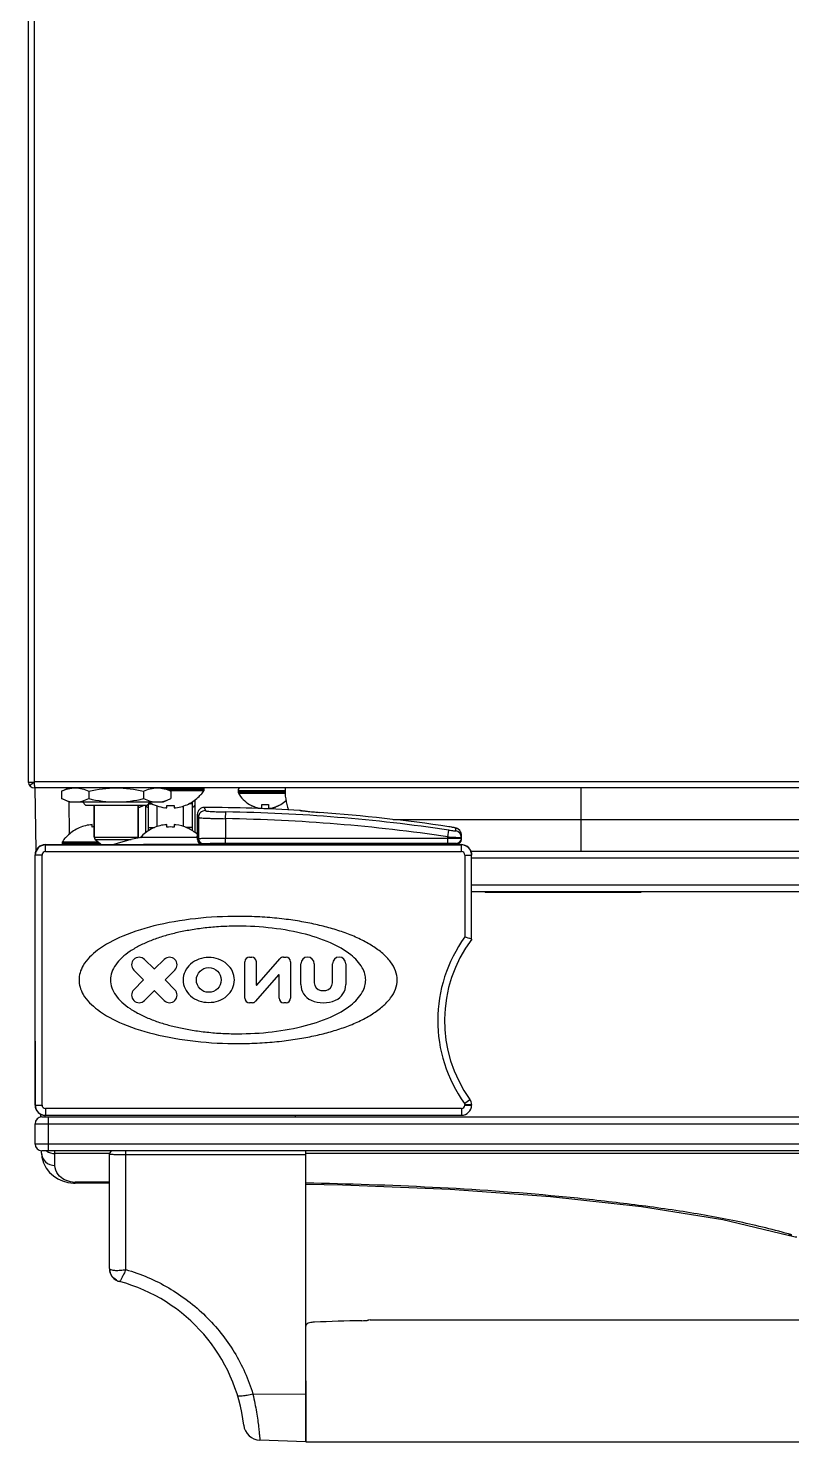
# Model space of a CAD drawing. Header units: millimetres. Extents: x 361 to 5577, y 463 to 3774.
# Drawn here: x 3279.2 to 3392, y 463 to 671.9 of the extents above; entities that cross this region are included whole.
import ezdxf

# ---------------------------------------------------------------- set-up
doc = ezdxf.new("R2010")
doc.units = ezdxf.units.MM
doc.header["$LTSCALE"] = 330
doc.layers.get('0').update_dxf_attribs({"linetype": 'CONTINUOUS'})
doc.layers.add('ASSI', color=7, linetype='CONTINUOUS')
doc.layers.add('GEOM', color=7, linetype='CONTINUOUS')

msp = doc.modelspace()

# ---------------------------------------------------------------- linework, layer by layer
at = {"color": 7, "linetype": 'Continuous'}
for p, q in [((3279.23, 1227.86), (3279.23, 560.46)), ((3280.13, 560.46), (3279.23, 560.46)), ((3279.42, 560), (3280, 560.46)), ((3280.13, 560), (3280.13, 560.56)), ((3280.13, 560), (3280.13, 559.66)), ((4078.33, 559.66), (3280.13, 559.66)), ((3280.39, 550.43), (3280.23, 559.66)), ((3284.14, 559.16), (3285.24, 559.66)), ((3284.14, 559.16), (3284.14, 558.06)), ((3285.24, 557.56), (3284.14, 558.06)), ((3288.18, 559.16), (3288.18, 558.06)), ((3296.27, 559.16), (3296.27, 558.06)), ((3300.31, 559.16), (3299.21, 559.66)), ((3299.21, 557.56), (3300.31, 558.06)), ((3300.31, 559.16), (3300.31, 558.06)), ((3304.71, 558.66), (3304.73, 558.66)), ((3304.73, 558.66), (3304.73, 558.61)), ((3285.24, 557.56), (3299.21, 557.56)), ((3287.73, 557.06), (3287.23, 557.56)), ((3296.73, 557.06), (3287.73, 557.06)), ((3288.98, 557.06), (3288.98, 552.36)), ((3295.48, 557.06), (3295.48, 552.36)), ((3296.73, 557.06), (3297.23, 557.56)), ((3299.68, 556.7), (3299.68, 557.06)), ((3300.78, 557.06), (3300.78, 556.7)), ((3304.23, 552.01), (3304.23, 555.75)), ((3311.93, 557.18), (3311.93, 557.21)), ((3313.73, 556.66), (3313.73, 557.21)), ((3314.73, 557.21), (3314.73, 556.66)), ((3316.53, 557.21), (3316.53, 557.18)), ((3319.33, 556.31), (3319.32, 556.31)), ((3288.68, 553.85), (3288.68, 554.21)), ((3299.68, 553.85), (3299.68, 554.21)), ((3300.78, 554.21), (3300.78, 553.85)), ((3342.41, 553.71), (3342.29, 553.74)), ((3284.73, 552.26), (3284.73, 552.3)), ((3284.74, 552.26), (3284.73, 552.26)), ((3295.73, 552.28), (3295.73, 552.3)), ((3343.23, 552.07), (3343.23, 552.71)), ((3343.23, 552.06), (3343.23, 552.07)), ((3280.23, 512.76), (3280.23, 549.76)), ((3281.73, 551.26), (3343.23, 551.26)), ((3319.52, 551.26), (3319.59, 551.26)), ((3321.81, 551.29), (3341.23, 551.3)), ((3341.23, 551.3), (3341.6, 551.3)), ((3341.6, 551.3), (3341.85, 551.3)), ((3341.85, 551.3), (3342.07, 551.3)), ((3342.07, 551.3), (3342.24, 551.3)), ((3344.57, 550.43), (3344.58, 550.39)), ((4013.81, 550.26), (3344.64, 550.26)), ((3344.74, 537.28), (3344.74, 549.72)), ((4013.71, 544.26), (3344.74, 544.26)), ((3296.4, 534.3), (3297.82, 532.89)), ((3297.89, 532.89), (3299.31, 534.3)), ((3311.24, 528.56), (3311.24, 533.95)), ((3311.91, 534.63), (3312.25, 534.63)), ((3312.92, 533.95), (3312.92, 530.54)), ((3313.02, 530.5), (3316.41, 534.4)), ((3316.92, 534.63), (3317.31, 534.63)), ((3317.99, 533.95), (3317.99, 528.56)), ((3319.5, 530.58), (3319.5, 533.65)), ((3321.47, 533.65), (3321.47, 530.82)), ((3324.17, 530.82), (3324.17, 533.65)), ((3326.14, 533.65), (3326.14, 530.58)), ((3296.22, 531.3), (3294.81, 532.71)), ((3294.81, 529.8), (3296.22, 531.22)), ((3300.9, 532.71), (3299.49, 531.3)), ((3299.49, 531.22), (3300.9, 529.8)), ((3316.2, 532.01), (3312.81, 528.11)), ((3316.3, 528.56), (3316.3, 531.97)), ((3297.82, 529.63), (3296.4, 528.21)), ((3299.31, 528.21), (3297.89, 529.63)), ((3312.3, 527.88), (3311.91, 527.88)), ((3317.31, 527.88), (3316.97, 527.88)), ((3344.73, 512.85), (3344.73, 512.76)), ((3280.23, 507.01), (3280.23, 510.01)), ((3281.08, 511), (3281.07, 511.41)), ((3281.23, 511.01), (4077.23, 511.01)), ((3281.73, 511.01), (3281.73, 511.26)), ((3281.73, 511.26), (3343.23, 511.26)), ((3318.73, 511.01), (3318.73, 511.26)), ((3281.17, 505.67), (3281.16, 506)), ((4077.23, 506.01), (3281.23, 506.01)), ((3320.23, 463.01), (3320.23, 506.01)), ((3291.23, 488.61), (3291.23, 505.51)), ((3285.9, 501.24), (3286.16, 501.23)), ((3291.23, 501.23), (3286.16, 501.23)), ((3320.23, 463.01), (3313.45, 463.24))]:
    msp.add_line(p, q, dxfattribs=at)
at = {"color": 9, "linetype": 'Continuous'}
for p, q in [((3280.13, 560.56), (3280.13, 1227.76)), ((4078.33, 560.56), (3280.13, 560.56)), ((3305.23, 559.46), (3299.65, 559.46)), ((3305.23, 559.34), (3299.9, 559.34)), ((3305.19, 559.23), (3300.14, 559.23)), ((3303.88, 553.04), (3303.88, 557.87)), ((3360.85, 559.66), (3360.85, 550.26)), ((3285.34, 552.85), (3285.26, 557.56)), ((3296.58, 553.04), (3296.58, 557.06)), ((3296.98, 557.29), (3296.98, 557.31)), ((3296.98, 553.78), (3296.98, 557.29)), ((3296.98, 557.28), (3297.51, 557.28)), ((3298.28, 553.94), (3298.28, 556.97)), ((3302.18, 553.94), (3302.18, 556.97)), ((3303.47, 557.28), (3302.94, 557.28)), ((3303.48, 557.29), (3303.48, 557.59)), ((3303.48, 553.78), (3303.48, 557.29)), ((3304.23, 555.75), (3304.38, 555.28)), ((3305.23, 556.75), (3305.39, 556.28)), ((3308.38, 555.09), (3308.4, 556.09)), ((3322.29, 555.98), (3322.29, 555.98)), ((3296.98, 553.32), (3296.98, 553.78)), ((3296.98, 553.78), (3297.86, 553.78)), ((3303.48, 553.78), (3302.59, 553.78)), ((3303.48, 553.32), (3303.48, 553.78)), ((3304.38, 555.28), (3304.38, 552.16)), ((3308.38, 555.09), (3308.38, 552.22)), ((3333.14, 554.96), (4025.32, 554.96)), ((3341.37, 553.9), (3341.37, 553.9)), ((3342.38, 553.3), (3342.38, 553.7)), ((3284.23, 551.57), (3289.62, 551.57)), ((3284.26, 551.68), (3289.49, 551.68)), ((3288.98, 552.36), (3295.48, 552.36)), ((3289.12, 552), (3294.41, 552)), ((3304.23, 552.01), (3304.38, 552.16)), ((3308.38, 551.47), (3308.38, 552.22)), ((3308.38, 552.22), (3341.23, 552.22)), ((3341.23, 552.41), (3341.37, 553.4)), ((3341.23, 551.47), (3341.23, 552.41)), ((3280.23, 549.76), (3280.26, 549.72)), ((3280.26, 512.76), (3280.26, 549.72)), ((3281.26, 549.72), (3280.26, 549.72)), ((3281.26, 512.76), (3281.26, 549.72)), ((3281.73, 551.26), (3281.76, 551.22)), ((3281.76, 550.22), (3281.76, 551.22)), ((3281.76, 551.22), (3343.24, 551.22)), ((3281.76, 550.22), (3343.24, 550.22)), ((3284.23, 551.46), (3289.79, 551.46)), ((3304.98, 551.26), (3305.13, 551.41)), ((3307.48, 551.26), (3307.52, 551.3)), ((3308.38, 551.47), (3341.23, 551.47)), ((3308.81, 551.26), (3308.81, 551.31)), ((3315.64, 551.31), (3308.81, 551.31)), ((3315.64, 551.26), (3315.64, 551.31)), ((3316.93, 551.3), (3316.98, 551.26)), ((3320.17, 551.28), (3320.15, 551.28)), ((3320.53, 551.28), (3320.43, 551.28)), ((3320.65, 551.29), (3320.53, 551.28)), ((3320.68, 551.29), (3320.65, 551.29)), ((3320.82, 551.29), (3320.68, 551.29)), ((3320.94, 551.29), (3320.82, 551.29)), ((3321.39, 551.29), (3321.28, 551.29)), ((3321.95, 551.29), (3321.79, 551.29)), ((3322.22, 551.3), (3321.95, 551.29)), ((3341.23, 551.3), (3322.22, 551.3)), ((3342.48, 551.45), (3342.48, 551.32)), ((3343.24, 551.22), (3343.23, 551.26)), ((3343.24, 550.22), (3343.24, 551.22)), ((3343.74, 549.72), (3343.74, 537.61)), ((3343.74, 549.72), (3344.74, 549.72)), ((4013.71, 549.26), (3344.74, 549.26)), ((4013.71, 545.26), (3344.74, 545.26)), ((3280.23, 512.76), (3281.26, 512.76)), ((3281.76, 512.26), (3281.76, 511.26)), ((3343.23, 512.26), (3281.76, 512.26)), ((3343.23, 512.26), (3343.23, 511.26)), ((3343.68, 512.99), (3344.49, 513.58)), ((3343.73, 512.85), (3344.73, 512.85)), ((3343.73, 512.85), (3343.73, 512.76)), ((3343.73, 512.76), (3344.73, 512.76)), ((3280.23, 510.01), (4078.23, 510.01)), ((3282.23, 506.01), (3282.23, 511.01)), ((4078.23, 507.01), (3280.23, 507.01)), ((3283.14, 505.59), (3283.13, 506.02)), ((3283.17, 503.83), (3283.14, 505.59)), ((3293.64, 488.44), (3293.64, 505.39)), ((3320.23, 505.39), (3293.64, 505.39)), ((3286.16, 501.23), (3286.16, 501.35)), ((3291.23, 501.35), (3286.16, 501.35)), ((3320.23, 470), (3312.42, 470.06))]:
    msp.add_line(p, q, dxfattribs=at)
at = {"color": 7, "linetype": 'Continuous'}
for points in [[(3322.29, 555.98), (3322.07, 556), (3321.73, 556.02), (3321.4, 556.05), (3321.1, 556.08), (3320.82, 556.1), (3320.56, 556.13), (3320.33, 556.15), (3320.13, 556.18), (3319.96, 556.2), (3319.81, 556.22), (3319.7, 556.23), (3319.62, 556.25), (3319.58, 556.26), (3319.58, 556.26)], [(3342.29, 553.74), (3342.15, 553.77), (3341.99, 553.8), (3341.79, 553.84), (3341.56, 553.87), (3341.37, 553.9)], [(3343.23, 552.71), (3343.22, 552.78), (3343.19, 552.99), (3343.11, 553.17), (3343.01, 553.33), (3342.9, 553.45), (3342.77, 553.55), (3342.64, 553.62), (3342.52, 553.67), (3342.41, 553.71)], [(3342.51, 551.31), (3342.56, 551.32), (3342.62, 551.33), (3342.71, 551.36), (3342.82, 551.4), (3342.92, 551.46), (3343.01, 551.54), (3343.09, 551.64), (3343.16, 551.76), (3343.2, 551.89), (3343.23, 552.03)], [(3319.59, 551.26), (3319.62, 551.26), (3319.74, 551.27), (3319.92, 551.27), (3320.17, 551.28), (3320.49, 551.28)], [(3320.49, 551.28), (3320.87, 551.29), (3321.31, 551.29), (3321.81, 551.29)], [(3342.24, 551.3), (3342.31, 551.31), (3342.37, 551.31)], [(3342.37, 551.31), (3342.43, 551.31), (3342.47, 551.31), (3342.51, 551.31)], [(3344.74, 549.72), (3344.73, 549.95), (3344.64, 550.26)], [(3281.17, 505.67), (3281.23, 505.06), (3281.46, 504.21), (3281.85, 503.46), (3282.35, 502.82), (3282.93, 502.29), (3283.57, 501.88), (3284.28, 501.56), (3285.05, 501.34), (3285.9, 501.24)], [(3320.23, 501.06), (3325.68, 500.98), (3341.59, 500.32), (3356.37, 499.25), (3369.84, 497.75), (3381.86, 495.84), (3391.5, 493.54)], [(3391.5, 493.54), (3391.69, 493.49), (3391.93, 493.43), (3392.15, 493.37), (3392.35, 493.33), (3392.56, 493.3), (3392.8, 493.29)]]:
    msp.add_lwpolyline(points, dxfattribs=at)
msp.add_circle((3305.9, 531.26), 1.83, dxfattribs=at)
for centre, radius, start, end in [((3280.13, 560.56), 0.9, 186.327, 270), ((3300.42, 562.36), 5.67, 315.5167, 319.1826), ((3305.03, 559.46), 0.2, 0, 90), ((3305.03, 559.34), 0.2, 326.758, 360), ((3314.42, 561.28), 4.8, 210.3012, 238.6273), ((3325.17, 559.2), 8, 176.7054, 200.4254), ((3294.07, 561.2), 4.69, 287.5238, 288.465), ((3294.06, 561.22), 4.7, 288.4656, 290.5187), ((3294.06, 561.23), 4.72, 290.5181, 291.0023), ((3294.05, 561.23), 4.72, 291.0025, 292.5476), ((3294.05, 561.24), 4.73, 292.5474, 293.3174), ((3294.05, 561.25), 4.73, 293.3175, 294.5722), ((3294.05, 561.25), 4.74, 294.5722, 295.5402), ((3294.04, 561.25), 4.74, 295.5402, 296.6812), ((3294.04, 561.26), 4.75, 296.6812, 297.7337), ((3300.04, 562.37), 5.68, 239.4314, 239.6908), ((3300.15, 563.01), 6.33, 263.1837, 265.7043), ((3300.23, 562.86), 5.82, 264.5821, 275.4179), ((3300.3, 563.01), 6.33, 274.2958, 276.8163), ((3305.23, 555.75), 1, 89.7796, 180.0031), ((3304.23, 301.76), 255, 86.6073, 89.7746), ((3314.41, 561.26), 4.75, 238.4659, 241.0313), ((3314.41, 561.26), 4.75, 241.0316, 241.9926), ((3314.41, 561.26), 4.75, 241.9926, 243.3187), ((3314.41, 561.25), 4.74, 243.3188, 244.4598), ((3314.41, 561.25), 4.74, 244.4598, 245.4278), ((3314.4, 561.25), 4.73, 245.4278, 246.6825), ((3314.4, 561.24), 4.73, 246.6826, 247.4526), ((3314.4, 561.23), 4.72, 247.4524, 248.9975), ((3314.4, 561.23), 4.72, 248.9977, 249.4819), ((3314.39, 561.22), 4.7, 249.4813, 251.5344), ((3314.39, 561.2), 4.68, 251.535, 252.6227), ((3314.38, 561.18), 4.67, 252.6228, 253.6051), ((3314.37, 561.15), 4.64, 253.6036, 255.6824), ((3313.48, 558.65), 2.01, 262.7259, 264.7415), ((3313.48, 558.63), 1.98, 264.7442, 265.3991), ((3313.48, 558.62), 1.97, 265.3984, 266.7833), ((3313.48, 558.61), 1.96, 266.7841, 267.6235), ((3313.48, 558.6), 1.96, 267.6234, 268.8455), ((3313.48, 558.59), 1.95, 268.8459, 270.9258), ((3313.48, 558.6), 1.95, 270.9261, 271.9964), ((3313.48, 558.6), 1.96, 271.9964, 273.0228), ((3313.48, 558.61), 1.97, 273.0233, 274.286), ((3313.47, 558.63), 1.98, 274.2856, 275.1372), ((3313.47, 558.65), 2.01, 275.1401, 277.2744), ((3314.23, 560.98), 3.8, 262.4351, 277.5649), ((3314.98, 558.65), 2.01, 262.7256, 264.8598), ((3314.98, 558.63), 1.98, 264.8627, 265.7144), ((3314.98, 558.61), 1.97, 265.714, 266.9766), ((3314.98, 558.6), 1.96, 266.9771, 268.0037), ((3314.98, 558.6), 1.95, 268.0037, 269.0738), ((3314.98, 558.59), 1.95, 269.0741, 270.1995), ((3314.98, 558.59), 1.95, 270.1995, 271.1541), ((3314.98, 558.6), 1.95, 271.1545, 272.3767), ((3314.98, 558.61), 1.96, 272.3765, 273.2159), ((3314.97, 558.62), 1.97, 273.2167, 274.6016), ((3314.97, 558.63), 1.98, 274.6009, 275.2558), ((3314.97, 558.65), 2.01, 275.2585, 277.2741), ((3314.08, 561.15), 4.64, 284.3176, 286.3964), ((3314.07, 561.18), 4.67, 286.3949, 287.3772), ((3314.07, 561.2), 4.68, 287.3773, 288.465), ((3314.06, 561.22), 4.7, 288.4656, 290.5187), ((3314.06, 561.23), 4.72, 290.5181, 291.0023), ((3314.05, 561.23), 4.72, 291.0025, 292.5476), ((3314.05, 561.24), 4.73, 292.5474, 293.3174), ((3314.05, 561.25), 4.73, 293.3175, 294.5722), ((3314.05, 561.25), 4.74, 294.5722, 295.5402), ((3314.04, 561.25), 4.74, 295.5402, 296.6812), ((3314.04, 561.26), 4.75, 296.6813, 298.0074), ((3314.04, 561.26), 4.75, 298.0074, 298.9684), ((3314.04, 561.26), 4.75, 298.9687, 301.5341), ((3314.03, 561.28), 4.8, 301.3727, 313.1758), ((3319.27, 555.33), 0.979, 71.4573, 86.3891), ((3304.23, 301.76), 254.87, 81.6196, 85.9346), ((3289.15, 547.9), 6.33, 94.2958, 96.8163), ((3289.22, 548.07), 5.81, 92.4549, 95.4217), ((3300.15, 547.9), 6.33, 94.2958, 96.8163), ((3300.23, 548.05), 5.82, 84.5821, 95.4179), ((3300.3, 547.9), 6.33, 83.1837, 85.7043), ((3284.43, 551.57), 0.2, 146.758, 180), ((3289.03, 548.55), 5.67, 135.5167, 139.1826), ((3289.48, 552.36), 0.5, 180, 224.974), ((3294.98, 552.36), 0.5, 344.592, 360), ((3300.03, 548.55), 5.66, 137.6009, 138.7677), ((3300.03, 548.55), 5.67, 135.5165, 137.601), ((3304.98, 552.01), 0.75, 180.0029, 269.9971), ((3342.48, 552.07), 0.75, 270.0021, 359.2289), ((3281.73, 549.76), 1.5, 89.9968, 180.0032), ((3284.43, 551.46), 0.2, 180, 270), ((3315.55, 476.93), 74.38, 88.9319, 89.9267), ((3321.68, 549.8), 1.51, 98.7021, 104.5923), ((3333.4, 564.34), 17.7, 227.4797, 227.6726), ((3343.24, 549.72), 1.5, 34.9827, 90.0053), ((3343.24, 549.72), 1.5, 30.2534, 34.9803), ((3343.24, 549.72), 1.5, 26.5662, 30.2534), ((3343.24, 549.72), 1.5, 21.0462, 26.5663), ((3360.73, 525.26), 20, 143.047, 215.7313), ((3303.68, 414.39), 129.57, 71.5239, 71.9895), ((3295.61, 533.5), 1.12, 45, 225), ((3297.85, 532.93), 0.0562, 225, 315), ((3300.1, 533.5), 1.12, 315, 135), ((3311.91, 533.95), 0.675, 90, 180), ((3312.25, 533.95), 0.675, 0, 90), ((3316.92, 533.95), 0.675, 90, 139), ((3317.31, 533.95), 0.675, 0, 90), ((3320.49, 533.65), 0.984, 0, 180), ((3325.16, 533.65), 0.984, 0, 180), ((3296.18, 531.26), 0.0562, 315, 45), ((3299.52, 531.26), 0.0562, 135, 225), ((3316.24, 531.97), 0.0562, 0, 139), ((3322.6, 530.82), 1.12, 180, 262.3377), ((3323.05, 530.82), 1.12, 277.6623, 360), ((3295.61, 529.01), 1.12, 135, 315), ((3297.85, 529.59), 0.0562, 45, 135), ((3300.1, 529.01), 1.12, 225, 45), ((3311.91, 528.56), 0.675, 180, 270), ((3312.98, 530.54), 0.0562, 180, 319), ((3316.97, 528.56), 0.675, 180, 270), ((3317.31, 528.56), 0.675, 270, 360), ((3322.03, 530.58), 2.53, 180, 246.4218), ((3322.82, 532.49), 2.81, 262.3377, 277.6623), ((3323.61, 530.58), 2.53, 293.5782, 360), ((3312.3, 528.56), 0.675, 270, 319), ((3322.82, 532.38), 4.5, 246.4218, 293.5782), ((3281.73, 512.76), 1.5, 180, 241.9175), ((3281.76, 512.76), 1.5, 179.9995, 258.7039), ((3343.23, 512.76), 1.5, 270, 360), ((3343.48, 512.85), 1.25, 0, 35.7313), ((3281.23, 510.01), 1, 90, 180), ((3281.73, 512.76), 1.5, 251.4021, 258.868), ((3281.76, 512.75), 1.49, 258.712, 259.3217), ((3281.76, 512.76), 1.51, 259.3317, 269.9849), ((3281.23, 507.01), 1, 180, 270), ((3291.73, 505.51), 0.5, 90.0016, 180), ((3293.23, 488.61), 2, 180, 254.9739), ((3286.23, 462.54), 25, 6.6929, 74.9538), ((3313.54, 465.74), 2.5, 186.6929, 268)]:
    msp.add_arc(centre, radius, start, end, dxfattribs=at)
at = {"color": 9, "linetype": 'Continuous'}
for centre, radius, start, end in [((3296.98, 557.19), 0.4, 197.9993, 199.4193), ((3296.98, 557.19), 0.4, 199.4193, 270), ((3303.48, 557.19), 0.4, 270, 360), ((3305.38, 555.28), 1, 89.7742, 179.8951), ((3304.23, 301.76), 254.37, 81.603, 89.0598), ((3320.53, 561.86), 5.69, 260.5125, 260.9361), ((3320.67, 562.72), 6.56, 260.932, 261.1755), ((3304.23, 301.76), 254.87, 81.6196, 85.9346), ((3304.23, 301.76), 253.37, 81.603, 89.0598), ((3342.23, 552.71), 0.999, 0.0364, 81.4434), ((3305.13, 552.16), 0.75, 180.0275, 269.9725), ((3342.23, 552.31), 0.999, 0.0368, 81.4308), ((3342.48, 552.2), 0.75, 270.0021, 359.9892), ((3281.76, 549.72), 1.5, 90.0128, 179.9872), ((3281.76, 549.72), 0.5, 89.9964, 180.0036), ((3307.52, 550.29), 1.01, 73.9407, 89.9685), ((3316.93, 550.29), 1.01, 90.031, 106.0495), ((3321.53, 551.18), 1.54, 176.3667, 177.0798), ((3321.27, 494.87), 56.42, 90.8551, 91.1187), ((3322.04, 431.63), 119.66, 90.3633, 90.5256), ((3321.68, 549.8), 1.5, 98.7162, 103.1553), ((3322.19, 405.94), 145.35, 90.1589, 90.3163), ((3343.24, 549.72), 0.5, 359.9986, 89.9949), ((3360.73, 525.26), 21, 143.9686, 215.7313), ((3281.76, 512.76), 0.5, 180.0044, 270.0043), ((3343.23, 512.76), 0.5, 270, 360), ((3343.48, 512.85), 0.25, 0, 35.7313), ((3283.08, 507.59), 1.98, 233.3742, 236.1135), ((3286.16, 504.91), 3.56, 263.2391, 269.993), ((3346.33, 327.9), 171.88, 74.5771, 74.7418), ((3293.21, 488.53), 1.92, 239.8863, 240.2146), ((3293.22, 488.55), 1.94, 240.2345, 254.6582), ((3293.21, 488.52), 1.91, 254.6959, 254.9544)]:
    msp.add_arc(centre, radius, start, end, dxfattribs=at)
at = {"color": 7, "linetype": 'Continuous'}
for centre, major_axis, ratio, start_param, end_param in [((3343.23, 549.76), (-0.67, 1.34), 0.99981, 4.712287, 5.819644), ((3281.73, 512.76), (1.5, 0), 0.999848, 9.424778, 10.995574)]:
    msp.add_ellipse(centre, major_axis=major_axis, ratio=ratio, start_param=start_param, end_param=end_param, dxfattribs=at)
for points, knots in [([(3280.13, 560), (3280.13, 559.98), (3280.14, 559.89), (3280.16, 559.81), (3280.18, 559.75)], [0, 0, 0, 0, 0.299271, 1, 1, 1, 1]), ([(3280.18, 559.75), (3280.18, 559.72), (3280.19, 559.69), (3280.21, 559.66), (3280.23, 559.66)], [0, 0, 0, 0, 0.680679, 1, 1, 1, 1]), ([(3284.14, 559.16), (3284.77, 559.44), (3286.16, 559.85), (3287.55, 559.44), (3288.18, 559.16)], [0, 0, 0, 0, 0.5, 1, 1, 1, 1]), ([(3284.14, 558.06), (3284.77, 557.77), (3286.16, 557.36), (3287.55, 557.77), (3288.18, 558.06)], [0, 0, 0, 0, 0.5, 1, 1, 1, 1]), ([(3288.18, 559.16), (3289.51, 559.46), (3292.23, 559.84), (3294.94, 559.46), (3296.27, 559.16)], [0, 0, 0, 0, 0.5, 1, 1, 1, 1]), ([(3288.18, 558.06), (3289.51, 557.75), (3292.23, 557.37), (3294.94, 557.75), (3296.27, 558.06)], [0, 0, 0, 0, 0.5, 1, 1, 1, 1]), ([(3296.27, 559.16), (3296.9, 559.44), (3298.29, 559.85), (3299.68, 559.44), (3300.31, 559.16)], [0, 0, 0, 0, 0.5, 1, 1, 1, 1]), ([(3296.27, 558.06), (3296.9, 557.77), (3298.29, 557.36), (3299.68, 557.77), (3300.31, 558.06)], [0, 0, 0, 0, 0.5, 1, 1, 1, 1]), ([(3301.05, 556.72), (3301.69, 556.8), (3302.95, 557.16), (3304.01, 557.93), (3304.46, 558.39)], [0, 0, 0, 0, 0.500033, 1, 1, 1, 1]), ([(3288.4, 554.19), (3287.76, 554.11), (3286.5, 553.75), (3285.44, 552.98), (3284.99, 552.52)], [0, 0, 0, 0, 0.500033, 1, 1, 1, 1]), ([(3299.4, 554.19), (3298.76, 554.11), (3297.5, 553.75), (3296.44, 552.98), (3295.99, 552.52)], [0, 0, 0, 0, 0.500033, 1, 1, 1, 1]), ([(3304.23, 552.75), (3303.79, 553.14), (3302.79, 553.8), (3301.64, 554.12), (3301.05, 554.19)], [0, 0, 0, 0, 0.49997, 1, 1, 1, 1]), ([(3308.81, 551.31), (3308.69, 551.31), (3308.26, 551.31), (3307.83, 551.3), (3307.52, 551.3)], [0, 0, 0, 0, 0.290197, 1, 1, 1, 1]), ([(3333.73, 531.26), (3333.73, 531.71), (3333.54, 532.67), (3332.78, 534.01), (3331.6, 535.23), (3330.08, 536.33), (3328.29, 537.31), (3326.29, 538.15), (3324.53, 538.73), (3323.08, 539.13), (3321.97, 539.4), (3320.82, 539.65), (3319.17, 539.96), (3316.96, 540.29), (3314.12, 540.55), (3310.01, 540.72), (3304.74, 540.52), (3298.7, 539.59), (3293.52, 538.03), (3289.68, 536.04), (3287.57, 534), (3286.83, 532.36), (3286.73, 531.61), (3286.73, 531.26)], [0, 0, 0, 0, 0.025396, 0.053001, 0.084116, 0.118956, 0.157007, 0.197373, 0.239039, 0.260052, 0.281035, 0.302555, 0.325246, 0.37404, 0.427041, 0.483543, 0.602493, 0.7194, 0.821809, 0.901561, 0.958341, 0.980418, 1, 1, 1, 1]), ([(3329.08, 531.26), (3329.08, 531.55), (3328.99, 532.19), (3328.41, 533.56), (3326.73, 535.29), (3323.64, 536.98), (3319.48, 538.3), (3314.63, 539.09), (3310.4, 539.26), (3307.1, 539.12), (3304.83, 538.9), (3303.05, 538.62), (3301.73, 538.36), (3300.81, 538.15), (3299.92, 537.92), (3298.75, 537.58), (3297.33, 537.08), (3295.73, 536.37), (3294.29, 535.55), (3293.07, 534.61), (3292.13, 533.58), (3291.52, 532.45), (3291.37, 531.64), (3291.37, 531.26)], [0, 0, 0, 0, 0.020408, 0.043254, 0.101075, 0.180999, 0.282803, 0.398594, 0.516256, 0.572147, 0.624595, 0.672914, 0.6954, 0.716739, 0.737559, 0.758427, 0.799868, 0.840135, 0.878261, 0.913403, 0.94509, 0.97355, 1, 1, 1, 1]), ([(3309.69, 531.26), (3309.69, 531.69), (3309.48, 532.59), (3308.62, 533.69), (3307.36, 534.41), (3305.9, 534.66), (3304.43, 534.41), (3303.17, 533.69), (3302.31, 532.59), (3302.1, 531.69), (3302.1, 531.26)], [0, 0, 0, 0, 0.117152, 0.239047, 0.367351, 0.5, 0.632649, 0.760953, 0.882848, 1, 1, 1, 1]), ([(3286.73, 531.26), (3286.73, 530.9), (3286.83, 530.15), (3287.57, 528.51), (3289.68, 526.47), (3293.52, 524.48), (3298.7, 522.92), (3304.74, 521.99), (3310.01, 521.79), (3314.12, 521.96), (3316.96, 522.23), (3319.17, 522.55), (3320.82, 522.86), (3321.97, 523.11), (3323.08, 523.38), (3324.53, 523.78), (3326.29, 524.36), (3328.29, 525.2), (3330.08, 526.18), (3331.6, 527.28), (3332.78, 528.51), (3333.54, 529.84), (3333.73, 530.8), (3333.73, 531.26)], [0, 0, 0, 0, 0.019582, 0.041659, 0.098439, 0.178191, 0.2806, 0.397507, 0.516457, 0.572959, 0.62596, 0.674754, 0.697445, 0.718965, 0.739948, 0.760961, 0.802627, 0.842993, 0.881044, 0.915884, 0.946999, 0.974604, 1, 1, 1, 1]), ([(3291.37, 531.26), (3291.37, 530.87), (3291.52, 530.06), (3292.13, 528.94), (3293.07, 527.9), (3294.29, 526.96), (3295.73, 526.14), (3297.33, 525.43), (3298.75, 524.93), (3299.92, 524.59), (3300.81, 524.36), (3301.73, 524.15), (3303.05, 523.89), (3304.83, 523.62), (3307.1, 523.39), (3310.4, 523.25), (3314.63, 523.42), (3319.48, 524.21), (3323.64, 525.53), (3326.73, 527.22), (3328.41, 528.95), (3328.99, 530.32), (3329.08, 530.96), (3329.08, 531.26)], [0, 0, 0, 0, 0.02645, 0.05491, 0.086597, 0.121739, 0.159865, 0.200132, 0.241573, 0.262441, 0.283261, 0.3046, 0.327086, 0.375405, 0.427853, 0.483744, 0.601406, 0.717197, 0.819001, 0.898925, 0.956746, 0.979592, 1, 1, 1, 1]), ([(3302.1, 531.26), (3302.1, 530.82), (3302.31, 529.92), (3303.17, 528.82), (3304.43, 528.1), (3305.9, 527.85), (3307.36, 528.1), (3308.62, 528.82), (3309.48, 529.92), (3309.69, 530.82), (3309.69, 531.26)], [0, 0, 0, 0, 0.117152, 0.239047, 0.367351, 0.5, 0.632649, 0.760953, 0.882848, 1, 1, 1, 1])]:
    msp.add_open_spline(points, degree=3, knots=knots, dxfattribs=at)
at = {"color": 9, "linetype": 'Continuous'}
for points, knots in [([(3296.98, 557.28), (3296.98, 557.28), (3296.98, 557.29), (3296.98, 557.29), (3296.98, 557.29)], [0, 0, 0, 0, 0.448004, 1, 1, 1, 1]), ([(3303.47, 557.28), (3303.47, 557.28), (3303.48, 557.29), (3303.48, 557.29), (3303.48, 557.29)], [0, 0, 0, 0, 0.448004, 1, 1, 1, 1]), ([(3305.39, 556.28), (3305.39, 556.27), (3305.42, 556.26), (3305.5, 556.23), (3305.67, 556.21), (3305.95, 556.18), (3306.32, 556.16), (3306.77, 556.14), (3307.47, 556.11), (3308.02, 556.1), (3308.4, 556.09)], [0, 0, 0, 0, 0.008158, 0.024673, 0.084282, 0.177936, 0.30226, 0.452608, 0.623351, 1, 1, 1, 1]), ([(3319.44, 556.27), (3319.43, 556.28), (3319.39, 556.29), (3319.34, 556.3), (3319.32, 556.31)], [0, 0, 0, 0, 0.314451, 1, 1, 1, 1]), ([(3319.59, 556.25), (3319.58, 556.25), (3319.53, 556.26), (3319.48, 556.27), (3319.44, 556.27)], [0, 0, 0, 0, 0.278027, 1, 1, 1, 1]), ([(3322.29, 555.98), (3321.78, 556.02), (3320.9, 556.09), (3320.03, 556.18), (3319.66, 556.24)], [0, 0, 0, 0, 0.579312, 1, 1, 1, 1]), ([(3304.38, 555.28), (3304.39, 555.27), (3304.42, 555.26), (3304.48, 555.24), (3304.58, 555.23), (3304.79, 555.21), (3305.12, 555.18), (3305.61, 555.16), (3306.21, 555.14), (3307.14, 555.11), (3307.88, 555.1), (3308.38, 555.09)], [0, 0, 0, 0, 0.007434, 0.023588, 0.048758, 0.082787, 0.176209, 0.300482, 0.450994, 0.622118, 1, 1, 1, 1]), ([(3342.38, 553.7), (3342.38, 553.71), (3342.34, 553.72), (3342.29, 553.73), (3342.19, 553.76), (3342.01, 553.79), (3341.73, 553.84), (3341.5, 553.88), (3341.37, 553.9)], [0, 0, 0, 0, 0.023134, 0.082388, 0.176289, 0.301102, 0.622995, 1, 1, 1, 1]), ([(3304.38, 552.16), (3304.39, 552.17), (3304.42, 552.17), (3304.48, 552.18), (3304.58, 552.18), (3304.79, 552.19), (3305.12, 552.2), (3305.61, 552.2), (3306.21, 552.21), (3307.15, 552.22), (3307.88, 552.22), (3308.38, 552.22)], [0, 0, 0, 0, 0.006544, 0.022344, 0.047336, 0.081283, 0.17472, 0.299163, 0.449941, 0.621392, 1, 1, 1, 1]), ([(3341.23, 552.41), (3341.48, 552.39), (3341.85, 552.36), (3342.32, 552.34), (3342.62, 552.32), (3342.87, 552.31), (3343.03, 552.3), (3343.13, 552.3), (3343.18, 552.3), (3343.21, 552.31), (3343.23, 552.31), (3343.23, 552.31)], [0, 0, 0, 0, 0.38229, 0.555071, 0.706587, 0.830946, 0.92334, 0.956386, 0.980231, 0.994689, 1, 1, 1, 1]), ([(3341.23, 552.22), (3341.48, 552.22), (3341.85, 552.22), (3342.32, 552.22), (3342.62, 552.21), (3342.87, 552.21), (3343.04, 552.21), (3343.13, 552.2), (3343.18, 552.2), (3343.21, 552.2), (3343.23, 552.2), (3343.23, 552.2)], [0, 0, 0, 0, 0.382614, 0.555448, 0.706959, 0.831298, 0.923705, 0.956771, 0.980633, 0.995059, 1, 1, 1, 1]), ([(3341.37, 553.4), (3341.5, 553.38), (3341.73, 553.35), (3342.01, 553.31), (3342.19, 553.3), (3342.29, 553.29), (3342.34, 553.29), (3342.38, 553.29), (3342.38, 553.3)], [0, 0, 0, 0, 0.380797, 0.704994, 0.829659, 0.922329, 0.979392, 1, 1, 1, 1]), ([(3305.13, 551.41), (3305.14, 551.42), (3305.17, 551.42), (3305.21, 551.43), (3305.3, 551.43), (3305.46, 551.44), (3305.73, 551.45), (3306.13, 551.45), (3306.62, 551.46), (3307.38, 551.47), (3307.97, 551.47), (3308.38, 551.47)], [0, 0, 0, 0, 0.006622, 0.022452, 0.047461, 0.081416, 0.174853, 0.299281, 0.450035, 0.621457, 1, 1, 1, 1]), ([(3319.67, 551.26), (3319.65, 551.26), (3319.6, 551.26), (3319.55, 551.26), (3319.52, 551.26)], [0, 0, 0, 0, 0.31513, 1, 1, 1, 1]), ([(3320.15, 551.28), (3320.1, 551.28), (3319.94, 551.27), (3319.78, 551.27), (3319.67, 551.26)], [0, 0, 0, 0, 0.301127, 1, 1, 1, 1]), ([(3341.23, 551.47), (3341.39, 551.47), (3341.62, 551.47), (3341.91, 551.47), (3342.1, 551.46), (3342.25, 551.46), (3342.37, 551.46), (3342.43, 551.45), (3342.48, 551.46), (3342.48, 551.45)], [0, 0, 0, 0, 0.382528, 0.555325, 0.706806, 0.831123, 0.92353, 0.980498, 1, 1, 1, 1]), ([(3342.48, 551.32), (3342.48, 551.31), (3342.43, 551.32), (3342.37, 551.3), (3342.25, 551.31), (3342.1, 551.3), (3341.91, 551.3), (3341.62, 551.3), (3341.39, 551.3), (3341.23, 551.3)], [0, 0, 0, 0, 0.019502, 0.076468, 0.168876, 0.293194, 0.444676, 0.617474, 1, 1, 1, 1]), ([(3281.17, 505.67), (3281.18, 505.2), (3281.64, 504.19), (3282.67, 503.83), (3283.17, 503.83)], [0, 0, 0, 0, 0.489095, 1, 1, 1, 1]), ([(3293.64, 505.39), (3293.64, 505.47), (3293.64, 505.61), (3293.64, 505.78), (3293.64, 505.89), (3293.65, 505.95), (3293.65, 505.98), (3293.65, 506.01), (3293.66, 506.01)], [0, 0, 0, 0, 0.363496, 0.69091, 0.820342, 0.917787, 0.978486, 1, 1, 1, 1]), ([(3285.74, 501.37), (3284.96, 501.47), (3283.66, 502.08), (3283.18, 503.35), (3283.17, 503.83)], [0, 0, 0, 0, 0.621876, 1, 1, 1, 1]), ([(3293.64, 505.39), (3293.33, 505.39), (3292.88, 505.4), (3292.3, 505.41), (3291.94, 505.43), (3291.65, 505.44), (3291.42, 505.46), (3291.32, 505.48), (3291.23, 505.49), (3291.23, 505.51)], [0, 0, 0, 0, 0.386513, 0.559281, 0.709679, 0.832383, 0.923232, 0.97937, 1, 1, 1, 1]), ([(3391.56, 493.72), (3389, 494.42), (3383.67, 495.73), (3375.34, 497.17), (3366.58, 498.33), (3348.22, 500.32), (3332.7, 500.98), (3320.23, 501.23)], [0, 0, 0, 0, 0.110535, 0.229109, 0.352786, 0.479184, 1, 1, 1, 1]), ([(3291.23, 488.61), (3291.23, 488.59), (3291.24, 488.56), (3291.26, 488.53), (3291.27, 488.53)], [0, 0, 0, 0, 0.70163, 1, 1, 1, 1]), ([(3291.27, 488.53), (3291.35, 488.45), (3291.64, 488.37), (3292.16, 488.32), (3292.86, 488.35), (3293.37, 488.4), (3293.64, 488.44)], [0, 0, 0, 0, 0.13417, 0.359585, 0.658296, 1, 1, 1, 1]), ([(3292.25, 486.87), (3291.96, 487.04), (3291.47, 487.53), (3291.28, 488.19), (3291.27, 488.53)], [0, 0, 0, 0, 0.49768, 1, 1, 1, 1]), ([(3293.64, 488.44), (3293.54, 488.24), (3293.37, 487.87), (3293.13, 487.37), (3292.93, 487), (3292.82, 486.8), (3292.77, 486.73)], [0, 0, 0, 0, 0.344064, 0.639866, 0.864447, 1, 1, 1, 1]), ([(3293.64, 488.44), (3295.85, 487.81), (3300.11, 486), (3305.61, 481.8), (3309.89, 476.4), (3311.76, 472.22), (3312.42, 470.06)], [0, 0, 0, 0, 0.251965, 0.50283, 0.752183, 1, 1, 1, 1]), ([(3292.77, 486.73), (3292.76, 486.72), (3292.75, 486.7), (3292.73, 486.67), (3292.72, 486.68)], [0, 0, 0, 0, 0.394569, 1, 1, 1, 1]), ([(3312.42, 470.06), (3312.14, 469.98), (3311.62, 469.85), (3310.91, 469.75), (3310.44, 469.72), (3310.15, 469.8), (3310.12, 469.88)], [0, 0, 0, 0, 0.371377, 0.682146, 0.895329, 1, 1, 1, 1]), ([(3312.42, 470.06), (3312.53, 469.6), (3312.71, 468.71), (3312.94, 467.42), (3313.12, 466.25), (3313.23, 465.37), (3313.3, 464.75), (3313.35, 464.37), (3313.38, 464.03), (3313.41, 463.76), (3313.43, 463.54), (3313.44, 463.4), (3313.45, 463.32), (3313.45, 463.28), (3313.45, 463.26), (3313.45, 463.24), (3313.45, 463.24)], [0, 0, 0, 0, 0.205113, 0.396927, 0.569813, 0.718658, 0.782664, 0.839095, 0.887532, 0.927642, 0.959129, 0.981784, 0.989741, 0.995435, 0.998857, 1, 1, 1, 1])]:
    msp.add_open_spline(points, degree=3, knots=knots, dxfattribs=at)
at = {"color": 7, "linetype": 'Continuous'}
for points in [[(3297.17, 557.47), (3297.85, 557.07), (3298.62, 556.82), (3299.4, 556.72)], [(3344.64, 550.26), (3344.71, 550.09), (3344.74, 549.9), (3344.74, 549.72)]]:
    msp.add_open_spline(points, degree=3, dxfattribs=at)
at = {"color": 9, "linetype": 'Continuous'}
for points in [[(3307.96, 551.26), (3307.82, 551.28), (3307.67, 551.3), (3307.52, 551.3)], [(3316.93, 551.3), (3316.78, 551.3), (3316.63, 551.28), (3316.49, 551.26)], [(3281.97, 505.94), (3282.31, 505.72), (3282.73, 505.59), (3283.14, 505.59)], [(3391.5, 493.54), (3391.68, 493.49), (3391.87, 493.52), (3392.04, 493.59)]]:
    msp.add_open_spline(points, degree=3, dxfattribs=at)
at = {"layer": 'ASSI', "color": 7, "linetype": 'Continuous'}
for p, q in [((3305.23, 559.34), (3305.23, 559.46)), ((3310.23, 559.26), (3310.23, 559.06)), ((3288.98, 552.36), (3288.98, 557.06)), ((3295.48, 552.36), (3295.48, 557.06)), ((3284.23, 551.57), (3284.23, 551.46)), ((3295.91, 552.32), (3296.43, 552.36)), ((3296.43, 552.36), (3304.02, 552.36)), ((3329.75, 481.01), (4028.7, 481.01)), ((3320.23, 472.01), (3320.23, 463.01)), ((3320.23, 463.01), (4038.23, 463.01))]:
    msp.add_line(p, q, dxfattribs=at)
at = {"layer": 'ASSI', "color": 9, "linetype": 'Continuous'}
for p, q in [((3310.23, 559.26), (3317.18, 559.26)), ((3310.23, 559.06), (3317.17, 559.06)), ((3310.28, 558.85), (3317.18, 558.85)), ((3304.23, 552.32), (3295.91, 552.32))]:
    msp.add_line(p, q, dxfattribs=at)
at = {"layer": 'ASSI', "color": 7, "linetype": 'Continuous'}
for centre, radius, start, end in [((3300.43, 562.36), 5.7, 319.0336, 326.7581), ((3310.63, 559.26), 0.4, 90, 180), ((3310.63, 559.06), 0.4, 180, 210.3012), ((3314.42, 561.28), 4.8, 210.3012, 238.6273), ((3314.03, 561.28), 4.8, 301.3727, 313.2051), ((3289.03, 548.56), 5.7, 139.0336, 146.7581), ((3292.66, 555.54), 5, 224.974, 239.0644), ((3300.23, 527.69), 25, 99.9419, 109.5117), ((3304.02, 549.36), 3, 86.1279, 90)]:
    msp.add_arc(centre, radius, start, end, dxfattribs=at)
at = {"layer": 'GEOM', "color": 3, "linetype": 'Continuous'}
for p, q in [((3304.23, 551.26), (3296.23, 551.26)), ((3280.23, 522.23), (3280.23, 512.76))]:
    msp.add_line(p, q, dxfattribs=at)
at = {"layer": 'GEOM', "color": 7, "linetype": 'Continuous'}
for p, q in [((3346.73, 544.26), (3346.73, 544.16)), ((3369.73, 544.16), (3346.73, 544.16)), ((3369.73, 544.26), (3369.73, 544.16))]:
    msp.add_line(p, q, dxfattribs=at)
at = {"layer": 'GEOM', "color": 9, "linetype": 'Continuous'}
for p, q in [((3291.23, 505.59), (3283.14, 505.59)), ((3401.73, 505.59), (3320.23, 505.59))]:
    msp.add_line(p, q, dxfattribs=at)
at = {"layer": 'GEOM', "color": 7, "linetype": 'Continuous'}
for centre, radius, start, end in [((3328.3, 489.85), 8.96, 271.307, 274.3734), ((3328.3, 489.92), 9.03, 274.3705, 274.5671), ((3328.3, 489.95), 9.06, 274.5674, 274.9307), ((3328.29, 490), 9.11, 274.9306, 275.5217), ((3328.29, 490.03), 9.14, 275.5218, 275.838), ((3328.28, 490.09), 9.2, 275.838, 276.3901), ((3328.28, 490.13), 9.24, 276.3901, 276.8347), ((3328.27, 490.18), 9.3, 276.8346, 277.1575)]:
    msp.add_arc(centre, radius, start, end, dxfattribs=at)
msp.add_ellipse((3338.73, 472.01), major_axis=(64.04, 0), ratio=0.140541, start_param=1.731024, end_param=1.842866, dxfattribs=at)
for points, knots in [([(3321.52, 480.67), (3321.34, 480.67), (3321.02, 480.64), (3320.61, 480.54), (3320.31, 480.38), (3320.23, 480.19), (3320.23, 480.11)], [0, 0, 0, 0, 0.347991, 0.634444, 0.841807, 1, 1, 1, 1]), ([(3329.76, 481.01), (3329.76, 481.01), (3329.54, 480.97), (3329.53, 480.97), (3329.43, 480.96)], [0, 0, 0, 0, 0.06515, 1, 1, 1, 1])]:
    msp.add_open_spline(points, degree=3, knots=knots, dxfattribs=at)

doc.saveas('drawing.dxf')
